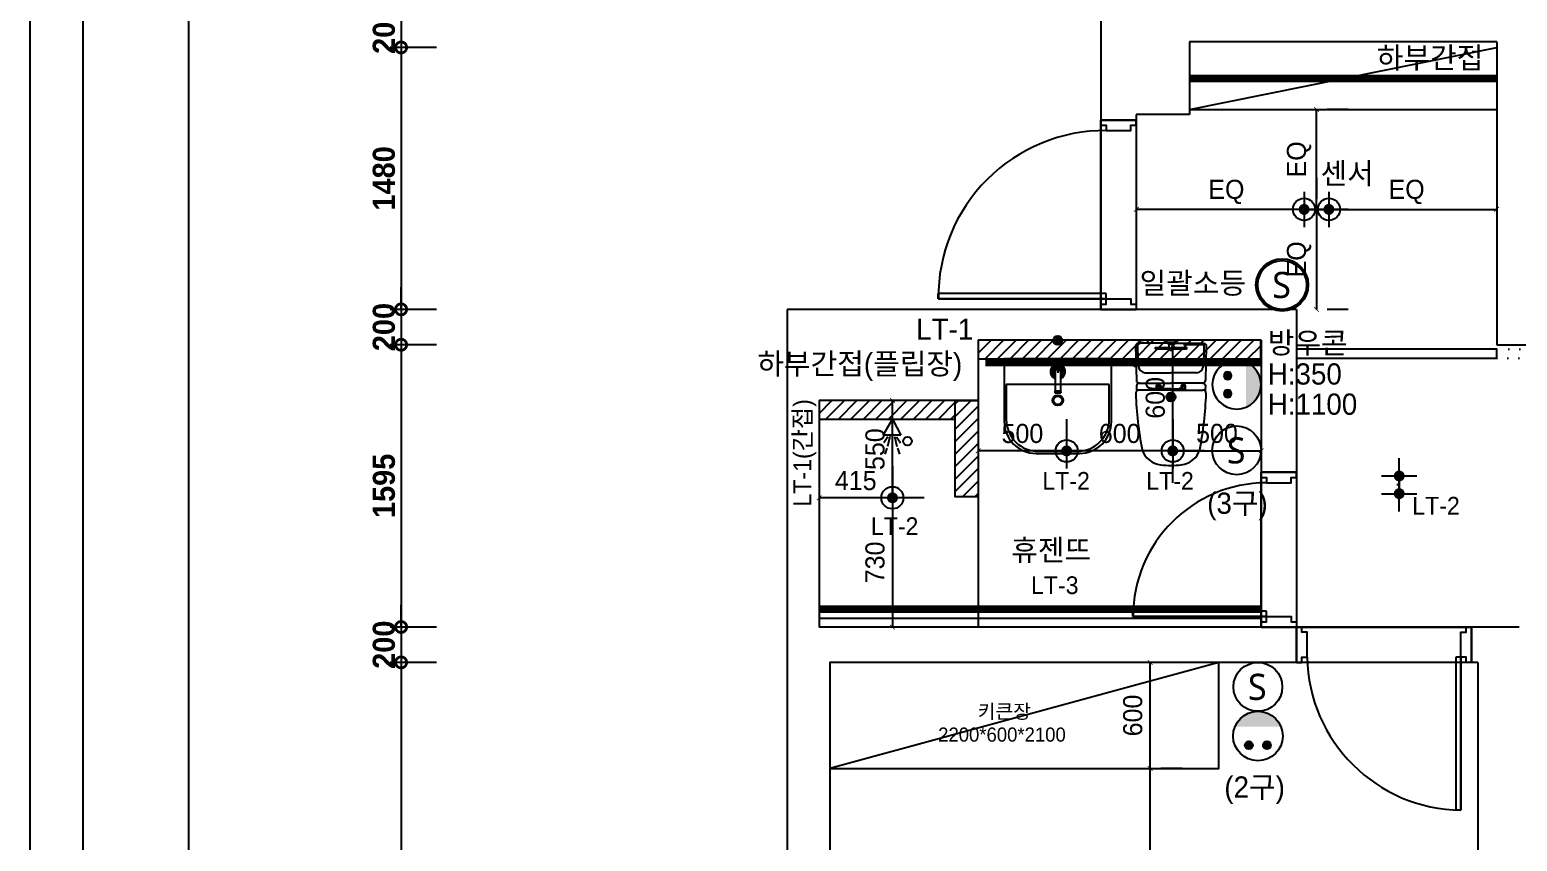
# Model space of a CAD drawing. Header units: inches. Extents: x 4138 to 127072, y -26315 to 43858.
# Drawn here: x 56338 to 64750, y 13037 to 17623 of the extents above; entities that cross this region are included whole.
import ezdxf
from ezdxf.enums import TextEntityAlignment as Align

# ---------------------------------------------------------------- set-up
doc = ezdxf.new("R2010")
doc.units = ezdxf.units.IN
doc.header["$LTSCALE"] = 50
doc.header["$MEASUREMENT"] = 0
for name, pattern in [('DOT', [0.25, 0, -0.25]), ('HID', [2.3, 1.5, -0.8]), ('HIDDEN', [0.375, 0.25, -0.125])]:
    doc.linetypes.add(name, pattern=pattern)
for name, color, linetype in [('0-LINE', 7, 'Continuous'), ('02-WAL', 2, 'Continuous'), ('03-WAL NEW', 3, 'Continuous'), ('04-WIN', 4, 'Continuous'), ('04_FUR', 6, 'Continuous'), ('06-FUR', 6, 'Continuous'), ('06-LIGHT', 4, 'Continuous'), ('07-DIM', 5, 'Continuous'), ('07-DIM WAL', 5, 'Continuous'), ('3.기호.계단선', 30, 'Continuous'), ('BATH', 4, 'Continuous'), ('CO-BATH', 6, 'Continuous'), ('FIN', 2, 'Continuous'), ('FORM(YOURNAME)-11', 1, 'Continuous'), ('HL', 6, 'HIDDEN'), ('RC-LIGHT', 7, 'Continuous'), ('도면층2', 2, 'Continuous'), ('도면층4', 4, 'Continuous'), ('도면층5', 5, 'Continuous'), ('설비', 7, 'Continuous'), ('욕실설비', 3, 'Continuous')]:
    doc.layers.add(name, color=color, linetype=linetype)
doc.styles.get("Standard").update_dxf_attribs({"font": 'txt.shx', "bigfont": 'whgtxt.shx'})
doc.styles.add('YOURNAME', font='HY울릉도M.TTF')
doc.styles.add('넥슨고딕', font='')
doc.styles.add('코레일둥고', font='Korail_Round_Gothic_Medium.ttf')
doc.styles.get('넥슨고딕').set_extended_font_data('NEXON Lv1 Gothic Bold', bold=True)
doc.dimstyles.new('50', dxfattribs={"dimscale": 50, "dimtxt": 2.5, "dimasz": 2.5, "dimexe": 1.25, "dimexo": 2, "dimtad": 1, "dimdec": 0, "dimtxsty": '넥슨고딕', "dimblk": 'DOTSMALL', "dimcen": 2.5, "dimclrd": 1, "dimclre": 1, "dimclrt": 2, "dimadec": 0, "dimazin": 0, "dimtfac": 1, "dimtdec": 0, "dimtix": 1, "dimtmove": 0, "dimatfit": 3, "dimldrblk": 'DOTSMALL', "dimfxl": 1.25, "dimarcsym": 0})
doc.dimstyles.new('YOURNAME-60', dxfattribs={"dimscale": 60, "dimtxt": 1.8, "dimasz": 0.9, "dimexe": 1, "dimexo": 3, "dimgap": 0.7, "dimtad": 1, "dimdec": 0, "dimzin": 0, "dimdsep": 46, "dimtxsty": 'YOURNAME', "dimblk": 'ARCHTICK', "dimcen": 0, "dimclrd": 1, "dimclre": 1, "dimclrt": 7, "dimadec": 0, "dimazin": 0, "dimtfac": 1, "dimtdec": 0, "dimtix": 1, "dimtmove": 2, "dimatfit": 3, "dimldrblk": 'ARCHTICK', "dimfxl": 1, "dimtolj": 1, "dimtzin": 0, "dimarcsym": 0})

# ---------------------------------------------------------------- blocks, each defined once
blk = doc.blocks.new('FORM-PLAN')
at = {"layer": 'Defpoints', "color": 158}
for points in [[(-71444, -2285), (10556, -2285), (10556, 55115), (-71444, 55115)], [(-69444, 53115), (-64, 53115), (-64, 1215), (-69444, 1215)]]:
    blk.add_lwpolyline(points, close=True, dxfattribs=at)
at = {"layer": 'FORM(YOURNAME)-11', "color": 250}
blk.add_lwpolyline([(-72444, -3285), (11556, -3285), (11556, 56115), (-72444, 56115)], close=True, dxfattribs=at)
at = {"layer": 'FORM(YOURNAME)-11', "color": 3, "style": 'YOURNAME'}
for tag, height, p in [('1', 450, (9905, 18188)), ('2', 450, (9905, 17544)), ('3', 450, (9905, 16257)), ('4', 450, (9905, 14326)), ('5', 515, (9905, 12009)), ('6', 515, (9905, 9757)), ('7', 515, (9905, 7504)), ('8', 515, (9905, 5252)), ('9', 515, (9905, 2999)), ('10', 515, (5655, 811)), ('11', 515, (9905, 747)), ('12', 515, (5655, -1441)), ('13', 515, (9905, -1441))]:
    blk.add_attdef(tag, text='', height=height, dxfattribs=at).set_placement(p, align=Align.MIDDLE_RIGHT)
blk = doc.blocks.new('_DOTSMALL')
at = {"color": 0, "linetype": 'ByBlock', "const_width": 0.5}
blk.add_lwpolyline([(-0.0625, 0, 1), (0.0625, 0, 1)], format="xyb", close=True, dxfattribs=at)
blk = doc.blocks.new('*D65')
at = {"layer": '07-DIM', "color": 1, "lineweight": -2, "transparency": 16777216}
for p, q in [((58438.4, 17723), (58438.4, 17848)), ((58638.4, 17723), (58375.9, 17723)), ((58438.4, 17723), (58438.4, 17523)), ((58638.4, 17523), (58375.9, 17523)), ((58438.4, 17523), (58438.4, 17398))]:
    blk.add_line(p, q, dxfattribs=at)
at = {"layer": 'Defpoints', "color": 0, "transparency": 16777216}
for p in [(58738.4, 17723), (58438.4, 17523), (58738.4, 17523)]:
    blk.add_point(p, dxfattribs=at)
at = {"layer": '07-DIM', "color": 1, "lineweight": -2, "transparency": 16777216, "xscale": 125, "yscale": 125, "zscale": 125}
for p, rotation in [((58438.4, 17723), 270), ((58438.4, 17523), 90)]:
    blk.add_blockref('_DOTSMALL', p, dxfattribs=dict(at, rotation=rotation))
at = {"layer": '07-DIM', "color": 2, "transparency": 16777216, "insert": (58341.5, 17623), "char_height": 125, "attachment_point": 5, "rotation": 90, "style": '넥슨고딕'}
blk.add_mtext('200', dxfattribs=at)
blk = doc.blocks.new('*D66')
at = {"layer": '07-DIM', "color": 1, "lineweight": -2, "transparency": 16777216}
for p, q in [((58638.4, 17523), (58375.9, 17523)), ((58438.4, 17523), (58438.4, 16043)), ((58638.4, 16043), (58375.9, 16043))]:
    blk.add_line(p, q, dxfattribs=at)
at = {"layer": 'Defpoints', "color": 0, "transparency": 16777216}
for p in [(58738.4, 17523), (58438.4, 16043), (58738.4, 16043)]:
    blk.add_point(p, dxfattribs=at)
at = {"layer": '07-DIM', "color": 1, "lineweight": -2, "transparency": 16777216, "xscale": 125, "yscale": 125, "zscale": 125}
for p, rotation in [((58438.4, 17523), 90), ((58438.4, 16043), 270)]:
    blk.add_blockref('_DOTSMALL', p, dxfattribs=dict(at, rotation=rotation))
at = {"layer": '07-DIM', "color": 2, "transparency": 16777216, "insert": (58341.5, 16783), "char_height": 125, "attachment_point": 5, "rotation": 90, "style": '넥슨고딕'}
blk.add_mtext('1480', dxfattribs=at)
blk = doc.blocks.new('*D67')
at = {"layer": '07-DIM', "color": 1, "lineweight": -2, "transparency": 16777216}
for p, q in [((58438.4, 16043), (58438.4, 16168)), ((58638.4, 16043), (58375.9, 16043)), ((58438.4, 16043), (58438.4, 15843)), ((58638.4, 15843), (58375.9, 15843)), ((58438.4, 15843), (58438.4, 15718))]:
    blk.add_line(p, q, dxfattribs=at)
at = {"layer": 'Defpoints', "color": 0, "transparency": 16777216}
for p in [(58738.4, 16043), (58438.4, 15843), (58738.4, 15843)]:
    blk.add_point(p, dxfattribs=at)
at = {"layer": '07-DIM', "color": 1, "lineweight": -2, "transparency": 16777216, "xscale": 125, "yscale": 125, "zscale": 125}
for p, rotation in [((58438.4, 16043), 270), ((58438.4, 15843), 90)]:
    blk.add_blockref('_DOTSMALL', p, dxfattribs=dict(at, rotation=rotation))
at = {"layer": '07-DIM', "color": 2, "transparency": 16777216, "insert": (58341.5, 15943), "char_height": 125, "attachment_point": 5, "rotation": 90, "style": '넥슨고딕'}
blk.add_mtext('200', dxfattribs=at)
blk = doc.blocks.new('*D68')
at = {"layer": '07-DIM', "color": 1, "lineweight": -2, "transparency": 16777216}
for p, q in [((58638.4, 15843), (58375.9, 15843)), ((58438.4, 15843), (58438.4, 14248)), ((58638.4, 14248), (58375.9, 14248))]:
    blk.add_line(p, q, dxfattribs=at)
at = {"layer": 'Defpoints', "color": 0, "transparency": 16777216}
for p in [(58738.4, 15843), (58438.4, 14248), (58738.4, 14248)]:
    blk.add_point(p, dxfattribs=at)
at = {"layer": '07-DIM', "color": 1, "lineweight": -2, "transparency": 16777216, "xscale": 125, "yscale": 125, "zscale": 125}
for p, rotation in [((58438.4, 15843), 90), ((58438.4, 14248), 270)]:
    blk.add_blockref('_DOTSMALL', p, dxfattribs=dict(at, rotation=rotation))
at = {"layer": '07-DIM', "color": 2, "transparency": 16777216, "insert": (58341.6, 15045.5), "char_height": 125, "attachment_point": 5, "rotation": 90, "style": '넥슨고딕'}
blk.add_mtext('1595', dxfattribs=at)
blk = doc.blocks.new('*D69')
at = {"layer": '07-DIM', "color": 1, "lineweight": -2, "transparency": 16777216}
for p, q in [((58438.4, 14248), (58438.4, 14373)), ((58638.4, 14248), (58375.9, 14248)), ((58438.4, 14248), (58438.4, 14048)), ((58638.4, 14048), (58375.9, 14048)), ((58438.4, 14048), (58438.4, 13923))]:
    blk.add_line(p, q, dxfattribs=at)
at = {"layer": 'Defpoints', "color": 0, "transparency": 16777216}
for p in [(58738.4, 14248), (58438.4, 14048), (58738.4, 14048)]:
    blk.add_point(p, dxfattribs=at)
at = {"layer": '07-DIM', "color": 1, "lineweight": -2, "transparency": 16777216, "xscale": 125, "yscale": 125, "zscale": 125}
for p, rotation in [((58438.4, 14248), 270), ((58438.4, 14048), 90)]:
    blk.add_blockref('_DOTSMALL', p, dxfattribs=dict(at, rotation=rotation))
at = {"layer": '07-DIM', "color": 2, "transparency": 16777216, "insert": (58341.5, 14148), "char_height": 125, "attachment_point": 5, "rotation": 90, "style": '넥슨고딕'}
blk.add_mtext('200', dxfattribs=at)
blk = doc.blocks.new('*D70')
at = {"layer": '07-DIM', "color": 1, "lineweight": -2, "transparency": 16777216}
for p, q in [((58638.4, 14048), (58375.9, 14048)), ((58438.4, 14048), (58438.4, 9408)), ((58638.4, 9408), (58375.9, 9408))]:
    blk.add_line(p, q, dxfattribs=at)
at = {"layer": 'Defpoints', "color": 0, "transparency": 16777216}
for p in [(58738.4, 14048), (58438.4, 9408), (58738.4, 9408)]:
    blk.add_point(p, dxfattribs=at)
at = {"layer": '07-DIM', "color": 1, "lineweight": -2, "transparency": 16777216, "xscale": 125, "yscale": 125, "zscale": 125}
for p, rotation in [((58438.4, 14048), 90), ((58438.4, 9408), 270)]:
    blk.add_blockref('_DOTSMALL', p, dxfattribs=dict(at, rotation=rotation))
at = {"layer": '07-DIM', "color": 2, "transparency": 16777216, "insert": (58341.5, 11728), "char_height": 125, "attachment_point": 5, "rotation": 90, "style": '넥슨고딕'}
blk.add_mtext('4640', dxfattribs=at)
blk = doc.blocks.new('hallogen')
h = blk.add_hatch(color=256)
h.dxf.hatch_style = 1
edge = h.paths.add_edge_path()
edge.add_arc((48591.7, 60854.3), 31.2, 0, 360, ccw=False)
at = {"color": 1, "linetype": 'Continuous'}
for p, q in [((48591.7, 60954.3), (48591.7, 60754.3)), ((48691.7, 60854.3), (48491.7, 60854.3))]:
    blk.add_line(p, q, dxfattribs=at)
at = {"color": 4, "linetype": 'Continuous'}
blk.add_circle((48591.7, 60854.3), 62.5, dxfattribs=at)
blk = doc.blocks.new('swich')
at = {"layer": '설비', "color": 140}
blk.add_circle((372828.6, -86554.1), 84, dxfattribs=at)
at = {"layer": '설비', "color": 140, "insert": (372858.7, -86509.1), "char_height": 90, "attachment_point": 3}
blk.add_mtext_dynamic_manual_height_columns('{\\fMalgun Gothic|b0|i0|c129|p50;S}', width=143.497, gutter_width=1, heights=[0], dxfattribs=at)
blk = doc.blocks.new('_ARCHTICK')
at = {"color": 0, "linetype": 'ByBlock', "const_width": 0.075}
blk.add_lwpolyline([(-0.25, -0.25), (0.25, 0.25)], dxfattribs=at)
blk = doc.blocks.new('*D184')
at = {"layer": '07-DIM', "color": 1, "lineweight": -2, "transparency": 16777216}
for p, q in [((62801.9, 15243), (62801.9, 15843)), ((62981.9, 15843), (62861.9, 15843)), ((62981.9, 15243), (62861.9, 15243))]:
    blk.add_line(p, q, dxfattribs=at)
at = {"layer": 'Defpoints', "color": 0, "transparency": 16777216}
for p in [(62801.9, 15843), (62801.9, 15843), (62801.9, 15243)]:
    blk.add_point(p, dxfattribs=at)
at = {"layer": '07-DIM', "color": 1, "lineweight": -2, "transparency": 16777216, "xscale": 54, "yscale": 54, "zscale": 54}
for p, rotation in [((62801.9, 15843), 90), ((62801.9, 15243), 270)]:
    blk.add_blockref('_ARCHTICK', p, dxfattribs=dict(at, rotation=rotation))
at = {"layer": '07-DIM', "color": 7, "transparency": 16777216, "insert": (62703.7, 15543), "char_height": 108, "attachment_point": 5, "rotation": 90, "style": 'YOURNAME'}
blk.add_mtext('\\A1;600', dxfattribs=at)
blk = doc.blocks.new('*D185')
at = {"layer": '07-DIM', "color": 1, "lineweight": -2, "transparency": 16777216}
for p, q in [((62801.9, 15423), (62801.9, 15303.3)), ((62801.9, 15243.3), (63301.9, 15243.3)), ((63301.9, 15303), (63301.9, 15303.3))]:
    blk.add_line(p, q, dxfattribs=at)
at = {"layer": 'Defpoints', "color": 0, "transparency": 16777216}
for p in [(62801.9, 15243), (63301.9, 15243.3), (63301.9, 15123)]:
    blk.add_point(p, dxfattribs=at)
at = {"layer": '07-DIM', "color": 1, "lineweight": -2, "transparency": 16777216, "xscale": 54, "yscale": 54, "zscale": 54, "rotation": 180}
blk.add_blockref('_ARCHTICK', (62801.9, 15243.3), dxfattribs=at)
at = {"layer": '07-DIM', "color": 1, "lineweight": -2, "transparency": 16777216, "xscale": 54, "yscale": 54, "zscale": 54}
blk.add_blockref('_ARCHTICK', (63301.9, 15243.3), dxfattribs=at)
at = {"layer": '07-DIM', "color": 7, "transparency": 16777216, "insert": (63051.9, 15341.5), "char_height": 108, "attachment_point": 5, "style": 'YOURNAME'}
blk.add_mtext('\\A1;500', dxfattribs=at)
blk = doc.blocks.new('*D287')
at = {"layer": '07-DIM', "color": 1, "lineweight": -2, "transparency": 16777216}
for p, q in [((60801.9, 15158), (60801.9, 15038)), ((61216.9, 15158), (61216.9, 15038)), ((61216.9, 14978), (60801.9, 14978))]:
    blk.add_line(p, q, dxfattribs=at)
at = {"layer": 'Defpoints', "color": 0, "transparency": 16777216}
for p in [(60801.9, 14978), (60801.9, 14978), (61216.9, 14978)]:
    blk.add_point(p, dxfattribs=at)
at = {"layer": '07-DIM', "color": 1, "lineweight": -2, "transparency": 16777216, "xscale": 54, "yscale": 54, "zscale": 54, "rotation": 180}
blk.add_blockref('_ARCHTICK', (60801.9, 14978), dxfattribs=at)
at = {"layer": '07-DIM', "color": 1, "lineweight": -2, "transparency": 16777216, "xscale": 54, "yscale": 54, "zscale": 54}
blk.add_blockref('_ARCHTICK', (61216.9, 14978), dxfattribs=at)
at = {"layer": '07-DIM', "color": 7, "transparency": 16777216, "insert": (61009.4, 15075), "char_height": 108, "attachment_point": 5, "style": 'YOURNAME'}
blk.add_mtext('\\A1;415', dxfattribs=at)
blk = doc.blocks.new('*D186')
at = {"layer": '07-DIM', "color": 1, "lineweight": -2, "transparency": 16777216}
for p, q in [((61216.9, 14978), (61216.9, 14248)), ((61396.9, 14978), (61276.9, 14978)), ((61396.9, 14248), (61276.9, 14248))]:
    blk.add_line(p, q, dxfattribs=at)
at = {"layer": 'Defpoints', "color": 0, "transparency": 16777216}
for p in [(61216.9, 14978), (61216.9, 14248), (61216.9, 14248)]:
    blk.add_point(p, dxfattribs=at)
at = {"layer": '07-DIM', "color": 1, "lineweight": -2, "transparency": 16777216, "xscale": 54, "yscale": 54, "zscale": 54}
for p, rotation in [((61216.9, 14978), 90), ((61216.9, 14248), 270)]:
    blk.add_blockref('_ARCHTICK', p, dxfattribs=dict(at, rotation=rotation))
at = {"layer": '07-DIM', "color": 7, "transparency": 16777216, "insert": (61118.7, 14613), "char_height": 108, "attachment_point": 5, "rotation": 90, "style": 'YOURNAME'}
blk.add_mtext('\\A1;730', dxfattribs=at)
blk = doc.blocks.new('*D187')
at = {"layer": '07-DIM', "color": 1, "lineweight": -2, "transparency": 16777216}
for p, q in [((61216.9, 14978), (61216.9, 15528)), ((61396.9, 15528), (61276.9, 15528)), ((61396.9, 14978), (61276.9, 14978))]:
    blk.add_line(p, q, dxfattribs=at)
at = {"layer": 'Defpoints', "color": 0, "transparency": 16777216}
for p in [(61216.9, 15528), (61216.9, 15528), (61216.9, 14978)]:
    blk.add_point(p, dxfattribs=at)
at = {"layer": '07-DIM', "color": 1, "lineweight": -2, "transparency": 16777216, "xscale": 54, "yscale": 54, "zscale": 54}
for p, rotation in [((61216.9, 15528), 90), ((61216.9, 14978), 270)]:
    blk.add_blockref('_ARCHTICK', p, dxfattribs=dict(at, rotation=rotation))
at = {"layer": '07-DIM', "color": 7, "transparency": 16777216, "insert": (61118.7, 15253), "char_height": 108, "attachment_point": 5, "rotation": 90, "style": 'YOURNAME'}
blk.add_mtext('\\A1;550', dxfattribs=at)
blk = doc.blocks.new('egoo')
at = {"layer": '설비'}
h = blk.add_hatch(color=140, dxfattribs=at)
edge = h.paths.add_edge_path()
edge.add_arc((1015645.3, 443433.7), 22.3, 0, 360)
h = blk.add_hatch(color=140, dxfattribs=at)
edge = h.paths.add_edge_path()
edge.add_arc((1015747.7, 443433.7), 22.3, 0, 360)
h = blk.add_hatch(color=140, dxfattribs=at)
edge = h.paths.add_edge_path()
edge.add_line((1015826.3, 443329.1), (1015566.6, 443329.1))
edge.add_ellipse((1015696.5, 443381.5), major_axis=(99, 99), ratio=1, start_angle=156.95778, end_angle=293.04222)
at = {"layer": '설비', "color": 140}
for centre, radius in [((1015696.5, 443381.5), 140), ((1015645.3, 443433.7), 22.3), ((1015747.7, 443433.7), 22.3)]:
    blk.add_circle(centre, radius, dxfattribs=at)
blk = doc.blocks.new('FLOOR')
at = {"layer": '3.기호.계단선'}
h = blk.add_hatch(color=256, dxfattribs=at)
h.dxf.hatch_style = 1
edge = h.paths.add_edge_path()
edge.add_arc((40407.7, 42229.3), 25, 0, 360)
h = blk.add_hatch(color=10, dxfattribs=at)
h.dxf.hatch_style = 1
edge = h.paths.add_edge_path()
edge.add_arc((41047.7, 41909.3), 25, 0, 360)
at = {"layer": '02-WAL'}
for p, q in [((40651.7, 44084.3), (40651.7, 42404.3)), ((41151.7, 43915.3), (41151.7, 43505.3)), ((42889.7, 43915.3), (41151.7, 43915.3)), ((42889.7, 43915.3), (42889.7, 42204.3)), ((40851.7, 43505.3), (40851.7, 42404.3)), ((41151.7, 43505.3), (40851.7, 43505.3)), ((40851.7, 43474.3), (40651.7, 43474.3)), ((38877.7, 42404.3), (38877.7, 35504.3)), ((41757.7, 42404.3), (38877.7, 42404.3)), ((41757.7, 42404.3), (41757.7, 40409.3)), ((39957.7, 42229.3), (39957.7, 41889.3)), ((41557.7, 42229.3), (39957.7, 42229.3)), ((41557.7, 42229.3), (41557.7, 40609.3)), ((42889.7, 42204.3), (45794.7, 42204.3)), ((39057.7, 41889.3), (39057.7, 40609.3)), ((39957.7, 41889.3), (39057.7, 41889.3)), ((41757.7, 41484.3), (41557.7, 41484.3)), ((41757.7, 40609.3), (39057.7, 40609.3)), ((43017.7, 40609.3), (41757.7, 40609.3)), ((42747.7, 40609.3), (42747.7, 40409.3)), ((42782.7, 40409.3), (39118.7, 40409.3)), ((39118.7, 40409.3), (39118.7, 35704.3)), ((42782.7, 40409.3), (42782.7, 34986.3))]:
    blk.add_line(p, q, dxfattribs=at)
at = {"layer": '04-WIN'}
for p, q in [((39732.2, 42464.3), (40681.7, 42464.3)), ((40833.2, 40669.3), (41587.7, 40669.3)), ((42687.7, 39574.3), (42687.7, 40439.3))]:
    blk.add_line(p, q, dxfattribs=at)
at = {"layer": '3.기호.계단선'}
for centre in [(40407.7, 42229.3), (39557.7, 41659.3)]:
    blk.add_circle(centre, 25, dxfattribs=at)
at = {"layer": '3.기호.계단선', "color": 10}
blk.add_circle((41047.7, 41909.3), 25, dxfattribs=at)
at = {"layer": '도면층2'}
for p, q in [((40651.7, 43474.3), (40851.7, 43474.3)), ((40651.7, 42404.3), (40851.7, 42404.3)), ((41557.7, 41484.3), (41757.7, 41484.3)), ((41557.7, 40609.3), (41757.7, 40609.3)), ((41757.7, 40409.3), (41757.7, 40609.3)), ((42747.7, 40409.3), (42747.7, 40609.3))]:
    blk.add_line(p, q, dxfattribs=at)
at = {"layer": '도면층4'}
for p, q in [((40651.7, 42404.3), (40651.7, 43474.3)), ((40651.7, 43474.3), (40851.7, 43474.3)), ((40851.7, 43474.3), (40851.7, 42404.3)), ((39731.7, 42464.3), (39731.7, 42494.3)), ((40681.7, 42494.3), (39732.2, 42494.3)), ((40681.7, 42464.3), (40681.7, 42494.3)), ((40681.7, 42464.3), (39731.7, 42464.3)), ((40851.7, 42404.3), (40651.7, 42404.3)), ((40651.7, 42404.3), (40851.7, 42404.3)), ((41557.7, 40609.3), (41557.7, 41484.3)), ((41557.7, 41484.3), (41757.7, 41484.3)), ((41757.7, 41484.3), (41757.7, 40609.3)), ((40832.7, 40669.3), (40832.7, 40699.3)), ((41587.7, 40669.3), (40832.7, 40669.3)), ((41587.7, 40699.3), (40833.2, 40699.3)), ((41587.7, 40669.3), (41587.7, 40699.3)), ((41757.7, 40609.3), (41557.7, 40609.3)), ((41557.7, 40609.3), (41757.7, 40609.3)), ((41757.7, 40609.3), (42747.7, 40609.3)), ((41757.7, 40409.3), (41757.7, 40609.3)), ((42747.7, 40609.3), (42747.7, 40409.3)), ((42747.7, 40409.3), (42747.7, 40609.3)), ((42747.7, 40409.3), (41757.7, 40409.3)), ((42657.7, 40439.3), (42657.7, 39574.3)), ((42687.7, 40439.3), (42657.7, 40439.3)), ((42687.7, 40439.3), (42687.7, 39573.7)), ((42687.7, 39573.7), (42657.7, 39573.7))]:
    blk.add_line(p, q, dxfattribs=at)
for points in [[(40651.7, 43474.3), (40651.7, 43444.3), (40681.7, 43444.3), (40681.7, 43414.3), (40821.7, 43414.3), (40821.7, 43444.3), (40851.7, 43444.3), (40851.7, 43474.3), (40651.7, 43474.3)], [(40651.7, 42404.3), (40651.7, 42434.3), (40681.7, 42434.3), (40681.7, 42464.3), (40821.7, 42464.3), (40821.7, 42434.3), (40851.7, 42434.3), (40851.7, 42404.3), (40651.7, 42404.3)], [(41557.7, 41484.3), (41557.7, 41454.3), (41587.7, 41454.3), (41587.7, 41424.3), (41727.7, 41424.3), (41727.7, 41454.3), (41757.7, 41454.3), (41757.7, 41484.3), (41557.7, 41484.3)], [(41557.7, 40609.3), (41557.7, 40639.3), (41587.7, 40639.3), (41587.7, 40669.3), (41727.7, 40669.3), (41727.7, 40639.3), (41757.7, 40639.3), (41757.7, 40609.3), (41557.7, 40609.3)], [(41757.7, 40409.3), (41787.7, 40409.3), (41787.7, 40439.3), (41817.7, 40439.3), (41817.7, 40579.3), (41787.7, 40579.3), (41787.7, 40609.3), (41757.7, 40609.3), (41757.7, 40409.3)], [(42747.7, 40409.3), (42717.7, 40409.3), (42717.7, 40439.3), (42687.7, 40439.3), (42687.7, 40579.3), (42717.7, 40579.3), (42717.7, 40609.3), (42747.7, 40609.3), (42747.7, 40409.3)]]:
    blk.add_lwpolyline(points, dxfattribs=at)
at = {"layer": '도면층5'}
for centre, radius, start, end in [((40673.6, 42472.9), 941.4, 89.50649, 180.52704), ((41589.6, 40668), 756.3, 90.14159, 179.9006), ((42698.3, 40455), 880.8, 181.02264, 269.30759)]:
    blk.add_arc(centre, radius, start, end, dxfattribs=at)
blk = doc.blocks.new('ERER')
at = {"layer": '03-WAL NEW'}
h = blk.add_hatch(dxfattribs=at)
h.set_pattern_fill('_USER', color=256, scale=50, angle=45, pattern_type=0)
h.set_pattern_definition([(45, (-11409.086, -18425), (-35.35534, 35.35534), [])])
h.paths.add_polyline_path([(65757.7, 23809.3), (65757.7, 23704.3), (67355.6, 23704.3), (67355.6, 23809.3)])
h = blk.add_hatch(dxfattribs=at)
h.set_pattern_fill('_USER', color=256, scale=50, angle=45, pattern_type=0)
h.set_pattern_definition([(45, (-12309.086, -18765), (-35.35534, 35.35534), [])])
h.paths.add_polyline_path([(64857.7, 23469.3), (64857.7, 23364.3), (65627.7, 23364.3), (65627.7, 23469.3)])
h = blk.add_hatch(dxfattribs=at)
h.set_pattern_fill('_USER', color=256, scale=50, angle=45, pattern_type=0)
h.set_pattern_definition([(45, (-40, -18385), (-35.35534, 35.35534), [])])
h.paths.add_polyline_path([(65757.7, 23469.3), (65757.7, 22924.3), (65627.7, 22924.3), (65627.7, 23469.3)])
at = {"color": 8}
blk.add_line((66207.7, 23704.3), (66207.7, 23626.3), dxfattribs=at)
at = {"layer": '03-WAL NEW'}
blk.add_line((65757.7, 22924.3), (65757.7, 22189.3), dxfattribs=at)
for points in [[(65757.7, 23809.3), (65757.7, 23704.3), (67355.6, 23704.3), (67355.6, 23809.3), (65757.7, 23809.3)], [(64857.7, 23469.3), (64857.7, 23364.3), (65627.7, 23364.3), (65627.7, 23469.3), (64857.7, 23469.3)], [(65757.7, 23469.3), (65757.7, 22924.3), (65627.7, 22924.3), (65627.7, 23469.3), (65757.7, 23469.3)]]:
    blk.add_lwpolyline(points, dxfattribs=at)
at = {"layer": '04_FUR', "color": 8}
blk.add_lwpolyline([(67118.7, 21989.3), (64918.7, 21989.3), (64918.7, 21389.3), (67118.7, 21389.3), (67118.7, 21989.3), (64918.7, 21389.3)], dxfattribs=at)
at = {"layer": '06-FUR', "color": 8}
for q in [(68689.7, 25464.3), (68689.7, 25114.3)]:
    blk.add_line((66951.7, 25114.3), q, dxfattribs=at)
blk.add_lwpolyline([(67557.7, 23709.3), (68689.7, 23709.3), (68689.7, 23759.3), (67557.7, 23759.3)], close=True, dxfattribs=at)
at = {"layer": '06-FUR', "color": 8, "linetype": 'DOT', "ltscale": 5}
blk.add_lwpolyline([(68689.7, 23709.3), (69821.7, 23709.3), (69821.7, 23759.3), (68689.7, 23759.3)], close=True, dxfattribs=at)
at = {"layer": 'BATH', "color": 8}
for p, q in [((65220.3, 23272.6), (65272.7, 23364.3)), ((65272.7, 23364.3), (65319.7, 23272.6)), ((65319.7, 23272.6), (65220.3, 23272.6)), ((65247.3, 23264.9), (65224.9, 23229.5)), ((65258.8, 23265.7), (65244.2, 23208.7)), ((65271.1, 23268), (65271.1, 23205.8)), ((65283.5, 23265.7), (65298.1, 23208.7)), ((65295, 23264.9), (65317.4, 23229.5)), ((65240.3, 23200.3), (65230.3, 23166.4)), ((65271.1, 23188.7), (65271.1, 23125.6)), ((65302, 23200.3), (65312, 23166.4))]:
    blk.add_line(p, q, dxfattribs=at)
at = {"layer": 'CO-BATH', "color": 8}
for p, q in [((65904.7, 23704.3), (65904.7, 23350.3)), ((66510.7, 23704.3), (65904.7, 23704.3)), ((66510.7, 23350.3), (66510.7, 23704.3)), ((65916.7, 23560.3), (65916.7, 23362.3)), ((66498.7, 23560.3), (65916.7, 23560.3)), ((66192.7, 23632.3), (66192.7, 23523.7)), ((66222.7, 23632.3), (66222.7, 23523.7)), ((66498.7, 23362.3), (66498.7, 23560.3)), ((66190.3, 23517.7), (66190.3, 23511.7)), ((66190.3, 23517.7), (66225.1, 23517.7)), ((66190.3, 23511.7), (66225.1, 23511.7)), ((66191.5, 23523.7), (66191.5, 23517.7)), ((66191.5, 23523.7), (66223.9, 23523.7)), ((66223.9, 23523.7), (66223.9, 23517.7)), ((66225.1, 23517.7), (66225.1, 23511.7)), ((66084.7, 23170.3), (66330.7, 23170.3)), ((66096.7, 23182.3), (66318.7, 23182.3))]:
    blk.add_line(p, q, dxfattribs=at)
for radius in [30, 24]:
    blk.add_circle((66207.7, 23470.3), radius, dxfattribs=at)
for centre, radius, start, end in [((66207.7, 23632.3), 42, 290.92481, 249.07514), ((66207.7, 23632.3), 36, 294.62429, 245.37566), ((66207.7, 23632.3), 30, 299.99998, 239.99998), ((66207.7, 23632.3), 21.6, 313.98294, 226.01701), ((66207.7, 23632.3), 15, 359.99998, 179.99998), ((66084.7, 23350.3), 180, 180, 270), ((66096.7, 23362.3), 180, 180, 270), ((66318.7, 23362.3), 180, 270, 0), ((66330.7, 23350.3), 180, 270, 0)]:
    blk.add_arc(centre, radius, start, end, dxfattribs=at)
at = {"layer": 'FIN', "color": 8}
for p, q in [((66839.7, 23792.9), (66675.1, 23792.9)), ((66692, 23794.3), (66679.5, 23794.3)), ((66692, 23794.3), (66704.4, 23794.3)), ((66855.7, 23792.9), (67020.3, 23792.9)), ((66667.3, 23567.9), (66847.7, 23567.9)), ((66702.4, 23625.7), (66847.7, 23625.7)), ((66992.9, 23625.7), (66847.7, 23625.7)), ((67028, 23567.9), (66847.7, 23567.9)), ((66847.7, 23528.6), (66668.4, 23528.6)), ((66847.7, 23528.6), (67027, 23528.6))]:
    blk.add_line(p, q, dxfattribs=at)
for points in [[(66675.1, 23792.9), (66662.7, 23792.9, 0.421209), (66647.7, 23777.5), (66652.3, 23582.5, 0.001659)], [(67020.3, 23792.9), (67032.7, 23792.9, -0.421209), (67047.7, 23777.5), (67043, 23582.5, -0.001659)], [(66667.3, 23567.9, 0.371724), (66652.9, 23553.2, 0.003515), (66653.8, 23522.2, 0.320541)], [(67028, 23567.9, -0.371724), (67042.4, 23553.2, -0.003515), (67041.6, 23522.2, -0.320541)]]:
    blk.add_lwpolyline(points, format="xyb", dxfattribs=at)
for centre, radius, start, end in [((66679.5, 23809.3), 15, 180, 270), ((66704.4, 23809.3), 15, 270, 0), ((67659, 23765), 1000, 179.31159, 185.94375), ((66675.1, 23776.9), 16, 90, 179.31159), ((67020.3, 23776.9), 16, 0.68841, 90), ((66036.3, 23765), 1000, 354.05625, 0.68841), ((66704.2, 23665.6), 40, 185.94375, 267.51291), ((66991.2, 23665.6), 40, 272.48709, 354.05625), ((66667.3, 23582.9), 15, 181.36509, 270), ((67028, 23582.9), 15, 270, 358.63491), ((66668.4, 23508.6), 20, 90, 182.3333), ((68852.5, 23597.6), 2205.9, 182.3333, 190.60807), ((64842.9, 23597.6), 2205.9, 349.39193, 357.6667), ((67027, 23508.6), 20, 357.6667, 90), ((66803.5, 23230.9), 125.5, 198.2964, 263.42408), ((66891.9, 23230.9), 125.5, 276.57592, 341.7036), ((66847.7, 23507.9), 405.9, 261.69926, 270), ((66847.7, 23507.9), 405.9, 270, 278.30074)]:
    blk.add_arc(centre, radius, start, end, dxfattribs=at)
at = {"layer": 'HL', "color": 8, "linetype": 'Continuous'}
for p, q in [((66823.7, 23799.3), (66823.7, 23809.3)), ((66871.7, 23799.3), (66871.7, 23809.3)), ((66761.2, 23768.3), (66839.2, 23768.3)), ((66761.2, 23761.3), (66840.2, 23761.3)), ((66823.7, 23799.3), (66871.7, 23799.3)), ((66840.7, 23794.5), (66835.3, 23799.3)), ((66836.3, 23787.5), (66840.7, 23794.5)), ((66841.7, 23753.1), (66836.3, 23787.5)), ((66836.3, 23787.5), (66859, 23787.5)), ((66840.7, 23794.5), (66854.6, 23794.5)), ((66841.7, 23753.1), (66853.7, 23753.1)), ((66853.7, 23753.1), (66859, 23787.5)), ((66854.6, 23794.5), (66860.1, 23799.3)), ((66859, 23787.5), (66854.6, 23794.5)), ((66855.1, 23761.3), (66934.2, 23761.3)), ((66856.2, 23768.3), (66934.2, 23768.3)), ((66638.7, 23678.9), (66638.7, 23666.8)), ((66642.7, 23682.9), (66649.9, 23682.9)), ((66642.7, 23662.8), (66650.4, 23662.8)), ((66847.7, 23535.6), (66801.4, 23535.6)), ((66847.7, 23535.6), (66894, 23535.6))]:
    blk.add_line(p, q, dxfattribs=at)
for points in [[(66765.1, 23528.6), (66765.1, 23552.8, -0.414214), (66769.1, 23556.8), (66785.6, 23556.8, -0.414214), (66789.6, 23552.8), (66789.6, 23537.2), (66789.6, 23528.6)], [(66930.2, 23528.6), (66930.2, 23552.8, 0.414214), (66926.2, 23556.8), (66909.8, 23556.8, 0.414214), (66905.8, 23552.8), (66905.8, 23537.2), (66905.8, 23528.6)], [(66789.6, 23537.2), (66799.4, 23537.2, -0.414214), (66801.4, 23535.2), (66801.4, 23528.6)], [(66905.8, 23537.2), (66896, 23537.2, 0.414214), (66894, 23535.2), (66894, 23528.6)]]:
    blk.add_lwpolyline(points, format="xyb", dxfattribs=at)
for centre in [(66777.7, 23542.9), (66917.7, 23542.9)]:
    blk.add_circle(centre, 8, dxfattribs=at)
for centre, radius, start, end in [((66761.2, 23764.8), 3.5, 90, 270), ((66934.2, 23764.8), 3.5, 270, 90), ((66642.7, 23678.9), 4, 90, 180), ((66642.7, 23666.8), 4, 180, 270)]:
    blk.add_arc(centre, radius, start, end, dxfattribs=at)
at = {"layer": '욕실설비', "color": 8}
for p, q in [((65256.7, 23277.2), (65256.7, 23275.7)), ((65286.2, 23278.9), (65286.2, 23275.7))]:
    blk.add_line(p, q, dxfattribs=at)
blk.add_blockref('FLOOR', (25800, -18420))
at = {"layer": '06-FUR', "color": 8, "style": '코레일둥고'}
for s, p in [('키큰장', (65755, 21672.2)), ('2200*600*2100', (65531.1, 21541.4))]:
    blk.add_text(s, height=80, dxfattribs=at).set_placement(p)
blk = doc.blocks.new('*D480')
at = {"layer": '07-DIM', "color": 1, "lineweight": -2, "transparency": 16777216}
for p, q in [((62201.9, 15423), (62201.9, 15303)), ((62801.9, 15243), (62201.9, 15243)), ((62801.9, 15063), (62801.9, 15183))]:
    blk.add_line(p, q, dxfattribs=at)
at = {"layer": 'Defpoints', "color": 0, "transparency": 16777216}
for p in [(62201.9, 15243), (62201.9, 15243), (62801.9, 15243)]:
    blk.add_point(p, dxfattribs=at)
at = {"layer": '07-DIM', "color": 1, "lineweight": -2, "transparency": 16777216, "xscale": 54, "yscale": 54, "zscale": 54, "rotation": 180}
blk.add_blockref('_ARCHTICK', (62201.9, 15243), dxfattribs=at)
at = {"layer": '07-DIM', "color": 1, "lineweight": -2, "transparency": 16777216, "xscale": 54, "yscale": 54, "zscale": 54}
blk.add_blockref('_ARCHTICK', (62801.9, 15243), dxfattribs=at)
at = {"layer": '07-DIM', "color": 7, "transparency": 16777216, "insert": (62501.9, 15341.2), "char_height": 108, "attachment_point": 5, "style": 'YOURNAME'}
blk.add_mtext('\\A1;600', dxfattribs=at)
blk = doc.blocks.new('*D481')
at = {"layer": '07-DIM', "color": 1, "lineweight": -2, "transparency": 16777216}
for p, q in [((61701.9, 15423), (61701.9, 15303)), ((62201.9, 15423), (62201.9, 15303)), ((62201.9, 15243), (61701.9, 15243))]:
    blk.add_line(p, q, dxfattribs=at)
at = {"layer": 'Defpoints', "color": 0, "transparency": 16777216}
for p in [(61701.9, 15243), (61701.9, 15243), (62201.9, 15243)]:
    blk.add_point(p, dxfattribs=at)
at = {"layer": '07-DIM', "color": 1, "lineweight": -2, "transparency": 16777216, "xscale": 54, "yscale": 54, "zscale": 54, "rotation": 180}
blk.add_blockref('_ARCHTICK', (61701.9, 15243), dxfattribs=at)
at = {"layer": '07-DIM', "color": 1, "lineweight": -2, "transparency": 16777216, "xscale": 54, "yscale": 54, "zscale": 54}
blk.add_blockref('_ARCHTICK', (62201.9, 15243), dxfattribs=at)
at = {"layer": '07-DIM', "color": 7, "transparency": 16777216, "insert": (61951.9, 15341.1), "char_height": 108, "attachment_point": 5, "style": 'YOURNAME'}
blk.add_mtext('\\A1;500', dxfattribs=at)
blk = doc.blocks.new('ghehrth')
at = {"layer": '06-LIGHT'}
h = blk.add_hatch(color=256, dxfattribs=at)
h.dxf.hatch_style = 1
edge = h.paths.add_edge_path()
edge.add_arc((74745, 23106.8), 31.2, 270, 630)
at = {"color": 1, "linetype": 'Continuous'}
for p, q in [((74745, 23006.8), (74745, 23206.8)), ((74645, 23106.8), (74845, 23106.8))]:
    blk.add_line(p, q, dxfattribs=at)
blk = doc.blocks.new('HEY')
at = {"layer": '06-LIGHT', "color": 1}
blk.add_lwpolyline([(66128.5, 14166.8), (66128.5, 14066.8), (66128.5, 14116.8), (66114.3, 14116.8)], dxfattribs=at)
at = {"layer": '06-LIGHT'}
for p in [(-8616.6, -8940), (-8616.6, -9040)]:
    blk.add_blockref('ghehrth', p, dxfattribs=at)
blk = doc.blocks.new('*D520')
at = {"layer": '07-DIM', "color": 1, "lineweight": -2, "transparency": 16777216}
for p, q in [((62674.4, 11918), (62674.4, 13448)), ((62854.4, 13448), (62734.4, 13448)), ((62854.4, 11918), (62734.4, 11918))]:
    blk.add_line(p, q, dxfattribs=at)
at = {"layer": 'Defpoints', "color": 0, "transparency": 16777216}
for p in [(62674.4, 13448), (62674.4, 13448), (62674.4, 11918)]:
    blk.add_point(p, dxfattribs=at)
at = {"layer": '07-DIM', "color": 1, "lineweight": -2, "transparency": 16777216, "xscale": 54, "yscale": 54, "zscale": 54}
for p, rotation in [((62674.4, 13448), 90), ((62674.4, 11918), 270)]:
    blk.add_blockref('_ARCHTICK', p, dxfattribs=dict(at, rotation=rotation))
at = {"layer": '07-DIM', "color": 7, "transparency": 16777216, "insert": (62575.9, 12683), "char_height": 108, "attachment_point": 5, "rotation": 90, "style": 'YOURNAME'}
blk.add_mtext('\\A1;EQ', dxfattribs=at)
blk = doc.blocks.new('*D521')
at = {"layer": '07-DIM', "color": 1, "lineweight": -2, "transparency": 16777216}
for p, q in [((62674.4, 13448), (62674.4, 14048)), ((62854.4, 14048), (62734.4, 14048)), ((62854.4, 13448), (62734.4, 13448))]:
    blk.add_line(p, q, dxfattribs=at)
at = {"layer": 'Defpoints', "color": 0, "transparency": 16777216}
for p in [(62674.4, 14048), (62674.4, 14048), (62674.4, 13448)]:
    blk.add_point(p, dxfattribs=at)
at = {"layer": '07-DIM', "color": 1, "lineweight": -2, "transparency": 16777216, "xscale": 54, "yscale": 54, "zscale": 54}
for p, rotation in [((62674.4, 14048), 90), ((62674.4, 13448), 270)]:
    blk.add_blockref('_ARCHTICK', p, dxfattribs=dict(at, rotation=rotation))
at = {"layer": '07-DIM', "color": 7, "transparency": 16777216, "insert": (62576.2, 13748), "char_height": 108, "attachment_point": 5, "rotation": 90, "style": 'YOURNAME'}
blk.add_mtext('\\A1;600', dxfattribs=at)
blk = doc.blocks.new('*D551')
at = {"layer": '07-DIM', "color": 1, "lineweight": -2, "transparency": 16777216}
for p, q in [((63614.9, 16608), (63614.9, 17173)), ((63794.9, 17173), (63674.9, 17173)), ((63794.9, 16608), (63674.9, 16608))]:
    blk.add_line(p, q, dxfattribs=at)
at = {"layer": 'Defpoints', "color": 0, "transparency": 16777216}
for p in [(63614.9, 17173), (63614.9, 17173), (63614.9, 16608)]:
    blk.add_point(p, dxfattribs=at)
at = {"layer": '07-DIM', "color": 1, "lineweight": -2, "transparency": 16777216, "xscale": 54, "yscale": 54, "zscale": 54}
for p, rotation in [((63614.9, 17173), 90), ((63614.9, 16608), 270)]:
    blk.add_blockref('_ARCHTICK', p, dxfattribs=dict(at, rotation=rotation))
at = {"layer": '07-DIM', "color": 7, "transparency": 16777216, "insert": (63516.4, 16890.5), "char_height": 108, "attachment_point": 5, "rotation": 90, "style": 'YOURNAME'}
blk.add_mtext('\\A1;EQ', dxfattribs=at)
blk = doc.blocks.new('*D552')
at = {"layer": '07-DIM', "color": 1, "lineweight": -2, "transparency": 16777216}
for p, q in [((63614.9, 16788), (63614.9, 16668)), ((64633.9, 16788), (64633.9, 16668)), ((63614.9, 16608), (64633.9, 16608))]:
    blk.add_line(p, q, dxfattribs=at)
at = {"layer": 'Defpoints', "color": 0, "transparency": 16777216}
for p in [(63614.9, 16608), (64633.9, 16608), (64633.9, 16608)]:
    blk.add_point(p, dxfattribs=at)
at = {"layer": '07-DIM', "color": 1, "lineweight": -2, "transparency": 16777216, "xscale": 54, "yscale": 54, "zscale": 54, "rotation": 180}
blk.add_blockref('_ARCHTICK', (63614.9, 16608), dxfattribs=at)
at = {"layer": '07-DIM', "color": 1, "lineweight": -2, "transparency": 16777216, "xscale": 54, "yscale": 54, "zscale": 54}
blk.add_blockref('_ARCHTICK', (64633.9, 16608), dxfattribs=at)
at = {"layer": '07-DIM', "color": 7, "transparency": 16777216, "insert": (64124.4, 16706.4), "char_height": 108, "attachment_point": 5, "style": 'YOURNAME'}
blk.add_mtext('\\A1;EQ', dxfattribs=at)
blk = doc.blocks.new('*D553')
at = {"layer": '07-DIM', "color": 1, "lineweight": -2, "transparency": 16777216}
for p, q in [((62595.9, 16788), (62595.9, 16668)), ((63614.9, 16788), (63614.9, 16668)), ((63614.9, 16608), (62595.9, 16608))]:
    blk.add_line(p, q, dxfattribs=at)
at = {"layer": 'Defpoints', "color": 0, "transparency": 16777216}
for p in [(62595.9, 16608), (62595.9, 16608), (63614.9, 16608)]:
    blk.add_point(p, dxfattribs=at)
at = {"layer": '07-DIM', "color": 1, "lineweight": -2, "transparency": 16777216, "xscale": 54, "yscale": 54, "zscale": 54, "rotation": 180}
blk.add_blockref('_ARCHTICK', (62595.9, 16608), dxfattribs=at)
at = {"layer": '07-DIM', "color": 1, "lineweight": -2, "transparency": 16777216, "xscale": 54, "yscale": 54, "zscale": 54}
blk.add_blockref('_ARCHTICK', (63614.9, 16608), dxfattribs=at)
at = {"layer": '07-DIM', "color": 7, "transparency": 16777216, "insert": (63105.4, 16706.4), "char_height": 108, "attachment_point": 5, "style": 'YOURNAME'}
blk.add_mtext('\\A1;EQ', dxfattribs=at)
blk = doc.blocks.new('*D554')
at = {"layer": '07-DIM', "color": 1, "lineweight": -2, "transparency": 16777216}
for p, q in [((63614.9, 16608), (63614.9, 16043)), ((63794.9, 16608), (63674.9, 16608)), ((63794.9, 16043), (63674.9, 16043))]:
    blk.add_line(p, q, dxfattribs=at)
at = {"layer": 'Defpoints', "color": 0, "transparency": 16777216}
for p in [(63614.9, 16608), (63614.9, 16043), (63614.9, 16043)]:
    blk.add_point(p, dxfattribs=at)
at = {"layer": '07-DIM', "color": 1, "lineweight": -2, "transparency": 16777216, "xscale": 54, "yscale": 54, "zscale": 54}
for p, rotation in [((63614.9, 16608), 90), ((63614.9, 16043), 270)]:
    blk.add_blockref('_ARCHTICK', p, dxfattribs=dict(at, rotation=rotation))
at = {"layer": '07-DIM', "color": 7, "transparency": 16777216, "insert": (63516.4, 16325.5), "char_height": 108, "attachment_point": 5, "rotation": 90, "style": 'YOURNAME'}
blk.add_mtext('\\A1;EQ', dxfattribs=at)

msp = doc.modelspace()

# ---------------------------------------------------------------- hatches: boundary and pattern name
at = {"layer": '06-LIGHT'}
h = msp.add_hatch(color=10, dxfattribs=at)
h.dxf.hatch_style = 1
edge = h.paths.add_edge_path()
edge.add_arc((63420.7, 16181), 148, 0, 360)
edge = h.paths.add_edge_path(flags=17)
edge.add_arc((63420.7, 16181), 138, 0, 360)

# ---------------------------------------------------------------- linework, layer by layer
msp.add_line((60801.9, 14298), (63301.9, 14298), dxfattribs=at)
at = {"layer": '06-LIGHT', "color": 10, "linetype": 'HID', "const_width": 43.2}
for points in [[(62895.9, 17348), (64633.9, 17348)], [(61741.9, 15743), (63301.9, 15743)], [(60801.9, 14348), (63301.9, 14348)]]:
    msp.add_lwpolyline(points, dxfattribs=at)
at = {"layer": '06-LIGHT', "color": 10}
for radius in [148, 138, 138]:
    msp.add_circle((63420.7, 16181), radius, dxfattribs=at)
at = {"layer": '07-DIM'}
msp.add_lwpolyline([(63684.9, 16608), (63544.9, 16608), (63614.9, 16608), (63614.9, 16616)], dxfattribs=at)

# ---------------------------------------------------------------- block references
at = {"layer": '0-LINE'}
msp.add_blockref('ERER', (-4055.8, -7941.3), dxfattribs=at)
at = {"layer": '06-LIGHT'}
for name, p in [('hallogen', (14953.2, -44246.3)), ('hallogen', (15093.2, -44246.3)), ('hallogen', (13610.2, -45611.3)), ('hallogen', (14210.2, -45611.3)), ('HEY', (-2045.5, 934.7)), ('hallogen', (12625.2, -45876.3))]:
    msp.add_blockref(name, p, dxfattribs=at)
at = {"layer": '07-DIM WAL', "xscale": 0.3, "yscale": 0.3, "zscale": 0.3}
msp.add_blockref('FORM-PLAN', (78071.7, 6539.4), dxfattribs=at)
at = {"layer": '설비', "color": 253, "true_color": 0x95d0ad, "xscale": -0.9857143043153587, "yscale": 0.9857143043153587, "zscale": 0.9857143043153587, "rotation": 90}
msp.add_blockref('egoo', (500211.3, 1016804.1), dxfattribs=at)
at = {"layer": '설비', "color": 140, "xscale": 1.642857142857179, "yscale": 1.642857142857179, "zscale": 1.642857142857179}
for p in [(-549340.3, 157442.3), (-549220.6, 156105.9)]:
    msp.add_blockref('swich', p, dxfattribs=at)
at = {"layer": '설비', "color": 253, "true_color": 0x95d0ad, "rotation": 180}
msp.add_blockref('egoo', (1078980.1, 457013.4), dxfattribs=at)

# ---------------------------------------------------------------- texts
at = {"layer": '06-LIGHT', "color": 10, "style": '코레일둥고'}
msp.add_text('일괄소등', height=120, dxfattribs=at).set_placement((62614.1, 16251.5), align=Align.TOP_LEFT)
at = {"layer": '06-LIGHT', "color": 10, "insert": (63470.2, 16254.9), "char_height": 147.857, "attachment_point": 3}
msp.add_mtext_dynamic_manual_height_columns('{\\fMalgun Gothic|b0|i0|c129|p50;S}', width=235.745, gutter_width=1.64, heights=[0], dxfattribs=at)
at = {"layer": 'RC-LIGHT', "color": 30, "style": '코레일둥고'}
for s, p in [('하부간접', (63956, 17524.9)), ('센서', (63637.7, 16871.2)), ('LT-1', (61351, 15991.1)), ('하부간접(플립장)', (60452.9, 15795.2))]:
    msp.add_text(s, height=120, dxfattribs=at).set_placement(p, align=Align.TOP_LEFT)
at = {"layer": 'RC-LIGHT', "color": 140, "style": '코레일둥고'}
for s, p in [('방우콘', (63339.2, 15914.1)), ('H:350', (63339.2, 15738)), ('H:1100', (63339.2, 15567.4)), ('(3구)', (62996.7, 15007.7)), ('휴젠뜨', (61888.8, 14743.2)), ('(2구)', (63093.6, 13403.7))]:
    msp.add_text(s, height=120, dxfattribs=at).set_placement(p, align=Align.TOP_LEFT)
at = {"layer": '설비', "color": 30, "style": '코레일둥고'}
msp.add_text('LT-1(간접)', height=100, rotation=90, dxfattribs=at).set_placement((60657.3, 14928.4), align=Align.TOP_LEFT)
for s, p in [('LT-2', (62064.6, 15123.8)), ('LT-2', (62652.1, 15123.8)), ('LT-2', (64156.4, 14983.4)), ('LT-2', (61094.7, 14867.8)), ('LT-3', (62000.4, 14534.2))]:
    msp.add_text(s, height=100, dxfattribs=at).set_placement(p, align=Align.TOP_LEFT)

# ---------------------------------------------------------------- dimensions: what is measured, and where the dimension line sits
at = {"layer": '07-DIM'}
for base, p1, p2, angle, dimstyle, picture, middle in [((58438.4, 17523), (58738.4, 17723), (58738.4, 17523), 270, '50', '*D65', (58341.5, 17623)), ((58438.4, 16043), (58738.4, 17523), (58738.4, 16043), 270, '50', '*D66', (58341.5, 16783)), ((58438.4, 15843), (58738.4, 16043), (58738.4, 15843), 270, '50', '*D67', (58341.5, 15943)), ((58438.4, 14248), (58738.4, 15843), (58738.4, 14248), 270, '50', '*D68', (58341.6, 15045.5)), ((62801.9, 15843), (62801.9, 15243), (62801.9, 15843), 90, 'YOURNAME-60', '*D184', (62703.7, 15543)), ((61216.9, 15528), (61216.9, 14978), (61216.9, 15528), 90, 'YOURNAME-60', '*D187', (61118.7, 15253)), ((61216.9, 14248), (61216.9, 14978), (61216.9, 14248), 90, 'YOURNAME-60', '*D186', (61118.7, 14613)), ((58438.4, 14048), (58738.4, 14248), (58738.4, 14048), 270, '50', '*D69', (58341.5, 14148)), ((58438.4, 9408), (58738.4, 14048), (58738.4, 9408), 270, '50', '*D70', (58341.5, 11728)), ((62674.4, 14048), (62674.4, 13448), (62674.4, 14048), 90, 'YOURNAME-60', '*D521', (62576.2, 13748))]:
    dim = msp.add_linear_dim(base=base, p1=p1, p2=p2, angle=angle, dimstyle=dimstyle, dxfattribs=at)
    dim.commit()
    dim.dimension.update_dxf_attribs({"geometry": picture, "text_midpoint": middle})
for base, p1, p2, angle, picture, middle in [((63614.9, 17173), (63614.9, 16608), (63614.9, 17173), 270, '*D551', (63516.4, 16890.5)), ((62595.9, 16608), (63614.9, 16608), (62595.9, 16608), 180, '*D553', (63105.4, 16706.4)), ((63614.9, 16043), (63614.9, 16608), (63614.9, 16043), 90, '*D554', (63516.4, 16325.5)), ((62674.4, 13448), (62674.4, 11918), (62674.4, 13448), 90, '*D520', (62575.9, 12683))]:
    dim = msp.add_linear_dim(base=base, p1=p1, p2=p2, angle=angle, text='EQ', dimstyle='YOURNAME-60', dxfattribs=at)
    dim.commit()
    dim.dimension.update_dxf_attribs({"geometry": picture, "text_midpoint": middle})
dim = msp.add_linear_dim(base=(64633.9, 16608), p1=(63614.9, 16608), p2=(64633.9, 16608), text='EQ', dimstyle='YOURNAME-60', dxfattribs=at)
dim.commit()
dim.dimension.update_dxf_attribs({"geometry": '*D552', "text_midpoint": (64124.4, 16706.4)})
for base, p1, p2, picture, middle in [((61701.9, 15243), (62201.9, 15243), (61701.9, 15243), '*D481', (61951.9, 15341.1)), ((62201.9, 15243), (62801.9, 15243), (62201.9, 15243), '*D480', (62501.9, 15341.2)), ((63301.9, 15243.3), (62801.9, 15243), (63301.9, 15123), '*D185', (63051.9, 15341.5)), ((60801.9, 14978), (61216.9, 14978), (60801.9, 14978), '*D287', (61009.4, 15075))]:
    dim = msp.add_linear_dim(base=base, p1=p1, p2=p2, dimstyle='YOURNAME-60', dxfattribs=at)
    dim.commit()
    dim.dimension.update_dxf_attribs({"geometry": picture, "text_midpoint": middle})

doc.saveas('drawing.dxf')
